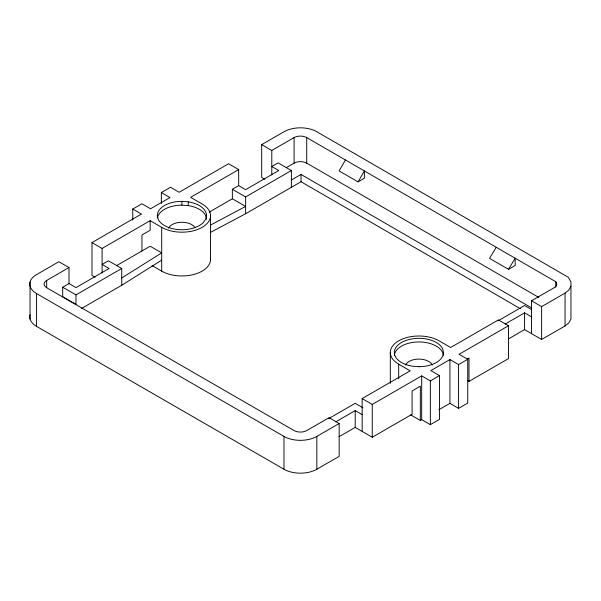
<?xml version="1.0" encoding="UTF-8"?>
<svg xmlns="http://www.w3.org/2000/svg" width="601" height="601" viewBox="0 0 601 601"><rect width="100%" height="100%" fill="white"/><g stroke="black" fill="none" stroke-linecap="round" stroke-linejoin="round"><path stroke-width="0.9" d="M438.798 409.784L449.924 403.361L458.578 408.357L467.736 403.076L467.736 359.293L458.578 364.574L449.924 359.578L430.849 370.607L439.504 375.602L439.504 419.37L430.346 424.659L421.684 419.663L420.324 420.452L420.324 386.18L412.106 390.92L412.106 414.247L372.267 437.25L362.155 431.413L362.155 398.576L410.213 370.84L398.681 364.183A28.6 16.512 0 0 1 398.681 340.835A28.6 16.512 0 0 1 439.121 340.835L450.66 347.491L498.402 319.912L508.514 325.75L508.514 358.587L468.983 381.41L467.428 380.508M102.117 272.869L102.095 248.438L91.991 242.594L141.408 214.069L132.753 209.065L132.753 220.101M570.95 286.196L568.689 290.215L565.053 293.108L541.621 306.638L541.621 339.475L565.053 325.945L568.689 323.053L570.95 319.033L570.95 281.967L568.328 277.309L316.84 131.754A23.236 13.417 0 0 0 283.98 131.754L261.69 144.623L261.69 177.46L264.801 179.256M345.425 159.986L339.099 170.932L358.061 181.878L364.379 178.227L364.379 170.932L306.728 137.591A8.94 5.161 0 0 0 294.092 137.591L271.795 150.468L271.795 174.914M358.061 181.878L364.379 170.932L555.79 281.741L555.79 287.21M496.216 247.251L489.575 258.385L508.529 269.331L515.177 265.492L515.177 258.197L508.529 269.331M121.74 277.962L161.692 252.886L150.16 246.23L116.436 265.702M81.601 308.433L121.74 285.265L161.692 260.188M291.38 180.022L301.018 174.44L531.802 308.012M210.342 232.474L245.629 213.731L301.018 181.735L301.018 174.44M132.753 209.065L141.919 203.777L150.573 208.772L170.008 197.556L161.346 192.56L161.346 203.596M161.346 192.56L170.504 187.272L179.158 192.275L228.575 163.742L238.68 169.587L238.68 185.641L245.621 189.661L278.744 170.534L271.795 166.522L278.113 162.871L291.38 170.534L291.38 187.317M30.05 314.819A23.236 13.417 0 0 0 36.571 326.403L283.98 469.246A23.236 13.417 0 0 0 316.84 469.246L339.152 456.369L339.152 423.532L329.04 417.695L306.728 430.571A8.94 5.161 0 0 1 294.092 430.571L46.683 287.729A8.94 5.161 0 0 1 46.683 280.434L68.987 267.55L69.032 283.582L75.974 287.601L109.097 268.474L102.147 264.463L108.465 260.819L121.74 268.474L121.74 285.265M102.095 248.438L150.16 220.687L161.692 227.351A28.6 16.512 0 0 0 202.139 227.351A28.6 16.512 0 0 0 202.139 203.994L190.607 197.338L238.68 169.587M121.74 268.474L75.981 294.896L75.981 304.376L62.714 296.721L62.714 287.233L69.032 283.582M209.201 212.145L232.362 198.773L232.362 189.285L238.68 185.641M286.099 167.747L294.092 163.134A8.94 5.161 0 0 1 306.728 163.134L538.766 297.427M232.362 189.285L245.629 196.948L291.38 170.534M531.517 333.63L531.517 300.793L554.145 287.729A8.94 5.161 0 0 0 555.79 281.741M328.717 418.612L355.206 403.316L363.012 407.824M498.079 320.829L524.568 305.533L531.592 309.59M335.824 421.804L355.214 410.611L362.155 414.63M505.186 324.022L524.575 312.828L531.517 316.847M68.987 267.55L58.875 261.713L36.571 274.597A23.236 13.417 0 0 0 36.571 293.566L283.98 436.409A23.236 13.417 0 0 0 316.84 436.409L339.152 423.532M362.155 398.576L372.267 404.413L421.684 375.88L430.346 380.891L430.346 424.659M508.514 325.75L459.074 354.29L467.736 359.293M467.488 358.932L468.983 358.076L468.983 381.41M430.346 380.891L439.504 375.602M339.054 436.724L355.214 427.394L355.214 410.611M508.416 338.941L524.575 329.611L524.575 312.828M210.342 225.18L245.629 206.436L232.362 198.773M181.915 201.358L188.278 201.846A24.581 14.191 0 0 1 206.496 215.549L205.655 219.342L203.206 222.648A24.581 14.191 0 0 1 178.707 229.62A24.581 14.191 0 0 1 158.176 219.222L157.342 215.549A24.581 14.191 0 0 1 181.915 201.358L181.915 205.129A24.581 14.191 0 0 0 157.477 217.84M181.915 205.129L188.278 205.617A24.581 14.191 0 0 1 206.496 219.32M152.076 265.574L161.692 271.134A28.6 16.512 0 0 0 194.228 274.356A28.6 16.512 0 0 0 210.358 257.731M410.701 414.893L420.324 420.452M62.714 287.233L75.981 294.896M261.69 144.623L271.795 150.468M531.517 300.793L541.621 306.638M301.018 181.735L520.421 308.719M524.575 329.611L541.621 339.475M355.214 427.394L362.155 431.413M95.101 277.234L91.991 275.438L91.991 242.594M443.305 355.371L442.644 352.471A24.581 14.191 0 0 0 416.328 342.029A24.581 14.191 0 0 0 394.361 355.401M565.053 293.108L565.053 325.945M458.578 364.574L458.578 408.357M449.924 359.578L449.924 403.361M421.684 375.88L421.684 419.663M398.681 364.183L398.681 378.773M390.304 352.509L390.304 383.243M372.267 404.413L372.267 437.25M316.84 436.409L316.84 469.246M306.728 137.591L306.728 163.134M294.092 137.591L294.092 163.134M283.98 436.409L283.98 469.246M245.629 196.948L245.629 213.731M210.515 215.669L210.515 259.452M188.278 201.846L188.278 205.617M161.692 227.351L161.692 271.134M157.342 215.549L157.342 217.81M150.16 220.687L150.16 230.228L141.949 234.968L141.949 250.97M46.683 280.434L46.683 287.729M36.571 293.566L36.571 326.403M30.05 281.982L30.05 319.018M405.517 365.017A13.853 8.001 0 0 1 418.905 359.09A13.853 8.001 0 0 1 432.284 365.017M168.535 228.2A13.853 8.001 0 0 1 181.314 222.28A13.853 8.001 0 0 1 194.934 227.531M418.905 366.7L412.541 366.212A24.581 14.191 0 0 1 401.521 342.472A24.581 14.191 0 0 1 442.644 348.835L443.478 352.509A24.581 14.191 0 0 1 418.905 366.7"/></g></svg>
